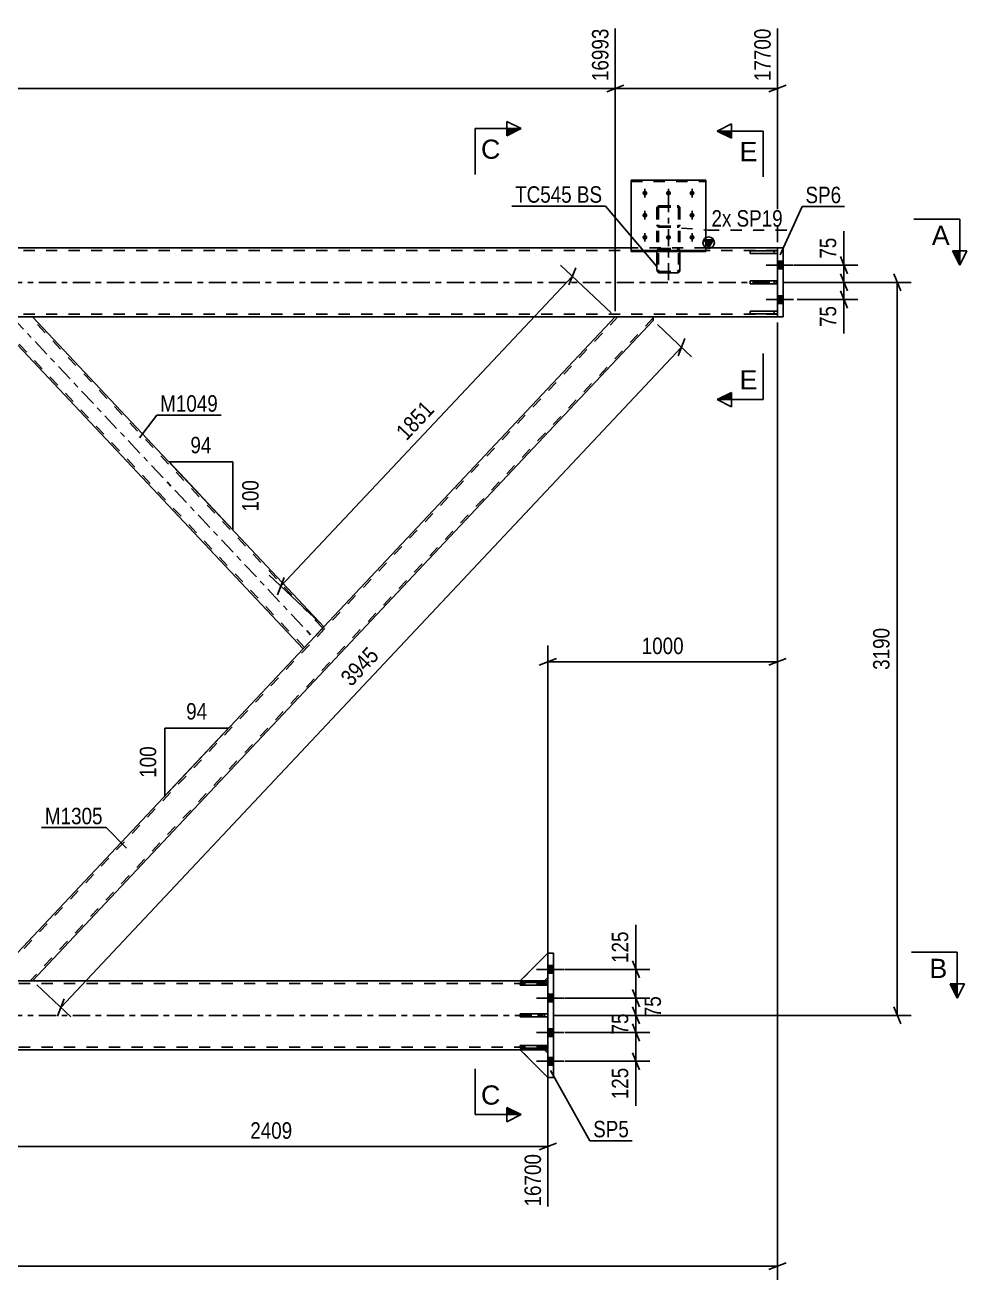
# Model space of a CAD drawing. Header units: millimetres. Extents: x 0 to 1189, y 0 to 841.
# Drawn here: x 591 to 755, y 452.5 to 671 of the extents above; entities that cross this region are included whole.
import ezdxf

# ---------------------------------------------------------------- set-up
doc = ezdxf.new("R2010")
doc.units = ezdxf.units.MM
doc.linetypes.add('DXK_LINE_DOT2', pattern=[3.9198, 1.9599, -1.9599])
doc.linetypes.add('DXK_LINE_DOT3', pattern=[5.9187, 2.979, -0.9799, 0.9799, -0.9799])
doc.styles.add('Arial', font='arial.ttf', dxfattribs={"height": 0.2})
doc.styles.add('Arial Narrow', font='ARIALN.TTF', dxfattribs={"height": 0.2})

# ---------------------------------------------------------------- blocks, each defined once
blk = doc.blocks.new('Part-717048581-4066 - 3908')
at = {"color": 7, "linetype": 'DXK_LINE_DOT2'}
for p, q in [((682.07, 504.1), (84.43, 504.1)), ((681.47, 504.58), (677.27, 504.58)), ((682.07, 492.58), (682.07, 504.58)), ((682.07, 493.06), (84.43, 493.06)), ((681.47, 492.58), (677.27, 492.58))]:
    blk.add_line(p, q, dxfattribs=at)
at = {"color": 2, "linetype": 'Continuous'}
for p, q in [((677.27, 504.58), (469.58, 504.58)), ((682.07, 504.58), (681.47, 504.58)), ((677.27, 492.58), (84.43, 492.58)), ((682.07, 492.58), (681.47, 492.58))]:
    blk.add_line(p, q, dxfattribs=at)
at = {"color": 7, "linetype": 'DXK_LINE_DOT3'}
blk.add_line((84.43, 498.58), (682.07, 498.58), dxfattribs=at)
blk = doc.blocks.new('Bolt-717048581-3938 - 3908')
at = {"linetype": 'Continuous'}
for points in [[(698.97, 641.3), (698.88, 641.31), (698.79, 641.33), (698.71, 641.38), (698.64, 641.43), (698.59, 641.5), (698.55, 641.58), (698.53, 641.67), (698.53, 641.75), (698.55, 641.84), (698.59, 641.92), (698.64, 641.99), (698.71, 642.04), (698.79, 642.09), (698.88, 642.11), (698.97, 642.12), (699.06, 642.11), (699.15, 642.09), (699.23, 642.04), (699.3, 641.99), (699.35, 641.92), (699.39, 641.84), (699.41, 641.75), (699.41, 641.67), (699.39, 641.58), (699.35, 641.5), (699.3, 641.43), (699.23, 641.38), (699.15, 641.33), (699.06, 641.31)], [(703.07, 641.3), (702.98, 641.31), (702.89, 641.33), (702.81, 641.38), (702.74, 641.43), (702.69, 641.5), (702.65, 641.58), (702.63, 641.67), (702.63, 641.75), (702.65, 641.84), (702.69, 641.92), (702.74, 641.99), (702.81, 642.04), (702.89, 642.09), (702.98, 642.11), (703.07, 642.12), (703.16, 642.11), (703.25, 642.09), (703.33, 642.04), (703.4, 641.99), (703.45, 641.92), (703.49, 641.84), (703.51, 641.75), (703.51, 641.67), (703.49, 641.58), (703.45, 641.5), (703.4, 641.43), (703.33, 641.38), (703.25, 641.33), (703.16, 641.31)], [(707.17, 641.3), (707.08, 641.31), (706.99, 641.33), (706.91, 641.38), (706.84, 641.43), (706.79, 641.5), (706.75, 641.58), (706.73, 641.67), (706.73, 641.75), (706.75, 641.84), (706.79, 641.92), (706.84, 641.99), (706.91, 642.04), (706.99, 642.09), (707.08, 642.11), (707.17, 642.12), (707.26, 642.11), (707.35, 642.09), (707.43, 642.04), (707.5, 641.99), (707.55, 641.92), (707.59, 641.84), (707.61, 641.75), (707.61, 641.67), (707.59, 641.58), (707.55, 641.5), (707.5, 641.43), (707.43, 641.38), (707.35, 641.33), (707.26, 641.31)], [(698.97, 637.44), (698.88, 637.45), (698.79, 637.48), (698.71, 637.52), (698.64, 637.58), (698.59, 637.65), (698.55, 637.73), (698.53, 637.81), (698.53, 637.9), (698.55, 637.99), (698.59, 638.06), (698.64, 638.13), (698.71, 638.19), (698.79, 638.24), (698.88, 638.26), (698.97, 638.27), (699.06, 638.26), (699.15, 638.24), (699.23, 638.19), (699.3, 638.13), (699.35, 638.06), (699.39, 637.99), (699.41, 637.9), (699.41, 637.81), (699.39, 637.73), (699.35, 637.65), (699.3, 637.58), (699.23, 637.52), (699.15, 637.48), (699.06, 637.45)], [(707.17, 637.44), (707.08, 637.45), (706.99, 637.48), (706.91, 637.52), (706.84, 637.58), (706.79, 637.65), (706.75, 637.73), (706.73, 637.81), (706.73, 637.9), (706.75, 637.99), (706.79, 638.06), (706.84, 638.13), (706.91, 638.19), (706.99, 638.24), (707.08, 638.26), (707.17, 638.27), (707.26, 638.26), (707.35, 638.24), (707.43, 638.19), (707.5, 638.13), (707.55, 638.06), (707.59, 637.99), (707.61, 637.9), (707.61, 637.81), (707.59, 637.73), (707.55, 637.65), (707.5, 637.58), (707.43, 637.52), (707.35, 637.48), (707.26, 637.45)], [(698.97, 633.59), (698.88, 633.6), (698.79, 633.63), (698.71, 633.67), (698.64, 633.73), (698.59, 633.8), (698.55, 633.88), (698.53, 633.96), (698.53, 634.05), (698.55, 634.13), (698.59, 634.21), (698.64, 634.28), (698.71, 634.34), (698.79, 634.38), (698.88, 634.41), (698.97, 634.42), (699.06, 634.41), (699.15, 634.38), (699.23, 634.34), (699.3, 634.28), (699.35, 634.21), (699.39, 634.13), (699.41, 634.05), (699.41, 633.96), (699.39, 633.88), (699.35, 633.8), (699.3, 633.73), (699.23, 633.67), (699.15, 633.63), (699.06, 633.6)], [(703.07, 633.59), (702.98, 633.6), (702.89, 633.63), (702.81, 633.67), (702.74, 633.73), (702.69, 633.8), (702.65, 633.88), (702.63, 633.96), (702.63, 634.05), (702.65, 634.13), (702.69, 634.21), (702.74, 634.28), (702.81, 634.34), (702.89, 634.38), (702.98, 634.41), (703.07, 634.42), (703.16, 634.41), (703.25, 634.38), (703.33, 634.34), (703.4, 634.28), (703.45, 634.21), (703.49, 634.13), (703.51, 634.05), (703.51, 633.96), (703.49, 633.88), (703.45, 633.8), (703.4, 633.73), (703.33, 633.67), (703.25, 633.63), (703.16, 633.6)], [(707.17, 633.59), (707.08, 633.6), (706.99, 633.63), (706.91, 633.67), (706.84, 633.73), (706.79, 633.8), (706.75, 633.88), (706.73, 633.96), (706.73, 634.05), (706.75, 634.13), (706.79, 634.21), (706.84, 634.28), (706.91, 634.34), (706.99, 634.38), (707.08, 634.41), (707.17, 634.42), (707.26, 634.41), (707.35, 634.38), (707.43, 634.34), (707.5, 634.28), (707.55, 634.21), (707.59, 634.13), (707.61, 634.05), (707.61, 633.96), (707.59, 633.88), (707.55, 633.8), (707.5, 633.73), (707.43, 633.67), (707.35, 633.63), (707.26, 633.6)]]:
    blk.add_hatch(color=1, dxfattribs=at).paths.add_polyline_path(points)
at = {"color": 1, "linetype": 'Continuous'}
for p, q in [((698.97, 641.31), (698.97, 642.45)), ((703.07, 641.31), (703.07, 642.45)), ((707.17, 641.31), (707.17, 642.45)), ((698.97, 637.46), (698.97, 638.6)), ((707.17, 637.46), (707.17, 638.6)), ((698.97, 633.61), (698.97, 634.74)), ((703.07, 633.61), (703.07, 634.74)), ((707.17, 633.61), (707.17, 634.74))]:
    blk.add_line(p, q, dxfattribs=at)
blk = doc.blocks.new('Part-717048581-4125 - 3908')
at = {"color": 7, "linetype": 'DXK_LINE_DOT2'}
for p, q in [((701.07, 639.07), (701.11, 639.24)), ((701.07, 639.07), (701.07, 628.34)), ((701.11, 639.24), (701.21, 639.39)), ((701.21, 639.39), (701.37, 639.48)), ((701.33, 639.15), (701.31, 639.07)), ((701.31, 639.07), (701.31, 628.34)), ((701.38, 639.23), (701.33, 639.15)), ((701.37, 639.48), (701.55, 639.52)), ((701.46, 639.28), (701.38, 639.23)), ((701.55, 639.29), (701.46, 639.28)), ((701.55, 639.52), (704.59, 639.52)), ((701.55, 639.29), (704.59, 639.29)), ((704.59, 639.52), (704.77, 639.48)), ((704.68, 639.28), (704.59, 639.29)), ((704.76, 639.23), (704.68, 639.28)), ((704.81, 639.15), (704.76, 639.23)), ((704.77, 639.48), (704.93, 639.39)), ((704.83, 639.07), (704.81, 639.15)), ((704.83, 639.07), (704.83, 628.34)), ((704.93, 639.39), (705.03, 639.24)), ((705.03, 639.24), (705.07, 639.07)), ((705.07, 639.07), (705.07, 628.34)), ((701.11, 636.04), (701.07, 636.21)), ((701.21, 635.89), (701.11, 636.04)), ((701.37, 635.79), (701.21, 635.89)), ((701.31, 636.21), (701.33, 636.12)), ((701.33, 636.12), (701.38, 636.05)), ((701.55, 635.76), (701.37, 635.79)), ((701.38, 636.05), (701.46, 636)), ((701.46, 636), (701.55, 635.98)), ((701.55, 635.98), (704.59, 635.98)), ((701.55, 635.76), (704.59, 635.76)), ((704.59, 635.98), (704.68, 636)), ((704.77, 635.79), (704.59, 635.76)), ((704.68, 636), (704.76, 636.05)), ((704.76, 636.05), (704.81, 636.12)), ((704.93, 635.89), (704.77, 635.79)), ((704.81, 636.12), (704.83, 636.21)), ((705.03, 636.04), (704.93, 635.89)), ((705.07, 636.21), (705.03, 636.04)), ((701.09, 631.7), (701.07, 631.57)), ((701.11, 631.77), (701.09, 631.7)), ((701.31, 631.57), (701.33, 631.67)), ((701.33, 631.67), (701.38, 631.75)), ((701.55, 632.08), (701.37, 632.04)), ((701.38, 631.75), (701.46, 631.81)), ((701.46, 631.81), (701.55, 631.83)), ((701.55, 632.08), (704.59, 632.08)), ((701.55, 631.83), (704.59, 631.83)), ((704.77, 632.04), (704.59, 632.08)), ((704.59, 631.83), (704.68, 631.81)), ((704.68, 631.81), (704.76, 631.75)), ((704.76, 631.75), (704.81, 631.67)), ((704.81, 631.67), (704.83, 631.57)), ((705.05, 631.7), (705.03, 631.77)), ((705.07, 631.57), (705.05, 631.7)), ((701.07, 628.34), (701.11, 628.14)), ((701.33, 628.24), (701.31, 628.34)), ((701.38, 628.15), (701.33, 628.24)), ((701.37, 627.86), (701.55, 627.82)), ((701.46, 628.1), (701.38, 628.15)), ((701.55, 628.08), (701.46, 628.1)), ((701.55, 628.08), (704.59, 628.08)), ((701.55, 627.82), (704.59, 627.82)), ((704.68, 628.1), (704.59, 628.08)), ((704.59, 627.82), (704.77, 627.86)), ((704.76, 628.15), (704.68, 628.1)), ((704.81, 628.24), (704.76, 628.15)), ((704.83, 628.34), (704.81, 628.24)), ((705.03, 628.14), (705.07, 628.34))]:
    blk.add_line(p, q, dxfattribs=at)
for centre, start, end in [((701.57, 631.59), 114.32, 159.2417), ((704.57, 631.59), 20.7583, 65.68), ((701.57, 628.32), 200.7583, 245.68), ((704.57, 628.32), 294.32, 339.2417)]:
    blk.add_arc(centre, 0.496, start, end, dxfattribs=at)
blk = doc.blocks.new('Bolt-717048581-3939 - 3908')
at = {"color": 1, "linetype": 'DXK_LINE_DOT2'}
for p, q in [((698.97, 642.11), (698.97, 640.97)), ((703.07, 642.11), (703.07, 640.97)), ((707.17, 642.11), (707.17, 640.97)), ((698.97, 638.25), (698.97, 637.12)), ((707.17, 638.25), (707.17, 637.12)), ((698.97, 634.4), (698.97, 633.27)), ((703.07, 634.4), (703.07, 633.27)), ((707.17, 634.4), (707.17, 633.27))]:
    blk.add_line(p, q, dxfattribs=at)
blk = doc.blocks.new('Part-717048581-4005 - 3908')
at = {"color": 7, "linetype": 'DXK_LINE_DOT2'}
for p, q in [((722.07, 626.42), (717.27, 626.42)), ((717.27, 626.42), (717.27, 625.94)), ((717.27, 625.94), (722.07, 625.94)), ((721.47, 625.94), (721.47, 626.42)), ((722.07, 625.94), (722.07, 626.42))]:
    blk.add_line(p, q, dxfattribs=at)
blk = doc.blocks.new('Part-717048581-4006 - 3908')
at = {"color": 7, "linetype": 'DXK_LINE_DOT2'}
for p, q in [((722.07, 631.68), (717.27, 631.68)), ((717.27, 631.68), (717.27, 631.2)), ((721.47, 631.68), (721.47, 631.2)), ((722.07, 631.2), (722.07, 631.68)), ((717.27, 631.2), (722.07, 631.2))]:
    blk.add_line(p, q, dxfattribs=at)
blk = doc.blocks.new('Part-717048581-3942 - 3908')
at = {"color": 2, "linetype": 'Continuous'}
for p, q in [((677.27, 504.32), (682.07, 504.32)), ((677.27, 503.84), (677.27, 504.32)), ((682.07, 503.84), (677.27, 503.84)), ((682.07, 504.32), (682.07, 503.84))]:
    blk.add_line(p, q, dxfattribs=at)
at = {"color": 7, "linetype": 'DXK_LINE_DOT2'}
blk.add_line((681.47, 503.84), (681.47, 504.32), dxfattribs=at)
blk = doc.blocks.new('Part-717048581-4071 - 3908')
at = {"linetype": 'Continuous'}
blk.add_hatch(color=2, dxfattribs=at).paths.add_polyline_path([(710.07, 632.18), (709.27, 633.58), (710.87, 633.58)])
at = {"color": 2, "linetype": 'Continuous'}
for p, q in [((710.07, 632.18), (709.27, 633.58)), ((709.27, 633.58), (710.87, 633.58)), ((710.87, 633.58), (710.07, 632.18)), ((696.57, 632.18), (469.58, 632.18)), ((722.07, 632.18), (709.57, 632.18)), ((220.67, 620.18), (722.07, 620.18))]:
    blk.add_line(p, q, dxfattribs=at)
at = {"color": 7, "linetype": 'DXK_LINE_DOT2'}
for p, q in [((722.07, 631.7), (84.43, 631.7)), ((709.57, 632.18), (696.57, 632.18)), ((722.07, 620.18), (722.07, 632.18)), ((722.07, 620.66), (84.43, 620.66))]:
    blk.add_line(p, q, dxfattribs=at)
at = {"color": 7, "linetype": 'DXK_LINE_DOT3'}
blk.add_line((84.43, 626.18), (722.07, 626.18), dxfattribs=at)
at = {"color": 2, "linetype": 'Continuous'}
blk.add_circle((710.07, 633.08), 1, dxfattribs=at)
blk = doc.blocks.new('Part-717048581-4007 - 3908')
at = {"color": 7, "linetype": 'DXK_LINE_DOT2'}
for p, q in [((722.07, 621.16), (717.27, 621.16)), ((717.27, 621.16), (717.27, 620.68)), ((717.27, 620.68), (722.07, 620.68)), ((721.47, 620.68), (721.47, 621.16)), ((722.07, 620.68), (722.07, 621.16))]:
    blk.add_line(p, q, dxfattribs=at)
blk = doc.blocks.new('Part-717048581-3943 - 3908')
at = {"color": 2, "linetype": 'Continuous'}
for p, q in [((677.27, 493.32), (682.07, 493.32)), ((677.27, 492.84), (677.27, 493.32)), ((682.07, 492.84), (677.27, 492.84)), ((682.07, 493.32), (682.07, 492.84))]:
    blk.add_line(p, q, dxfattribs=at)
at = {"color": 7, "linetype": 'DXK_LINE_DOT2'}
blk.add_line((681.47, 492.84), (681.47, 493.32), dxfattribs=at)
blk = doc.blocks.new('Part-717048581-4072 - 3908')
at = {"color": 2, "linetype": 'Continuous'}
for p, q in [((677.27, 498.82), (682.07, 498.82)), ((677.27, 498.34), (677.27, 498.82)), ((682.07, 498.34), (677.27, 498.34)), ((682.07, 498.82), (682.07, 498.34))]:
    blk.add_line(p, q, dxfattribs=at)
at = {"color": 7, "linetype": 'DXK_LINE_DOT2'}
blk.add_line((681.47, 498.34), (681.47, 498.82), dxfattribs=at)
blk = doc.blocks.new('Part-717048581-3944 - 3908')
at = {"color": 7, "linetype": 'DXK_LINE_DOT2'}
for p, q in [((682.07, 498.82), (677.27, 498.82)), ((677.27, 498.82), (677.27, 498.34)), ((677.27, 498.34), (682.07, 498.34)), ((681.47, 498.34), (681.47, 498.82)), ((682.07, 498.34), (682.07, 498.82))]:
    blk.add_line(p, q, dxfattribs=at)
blk = doc.blocks.new('Part-717048581-3945 - 3908')
at = {"color": 7, "linetype": 'DXK_LINE_DOT2'}
for p, q in [((682.07, 504.32), (677.27, 504.32)), ((677.27, 504.32), (677.27, 503.84)), ((677.27, 503.84), (682.07, 503.84)), ((681.47, 503.84), (681.47, 504.32)), ((682.07, 503.84), (682.07, 504.32))]:
    blk.add_line(p, q, dxfattribs=at)
blk = doc.blocks.new('Part-717048581-3946 - 3908')
at = {"color": 7, "linetype": 'DXK_LINE_DOT2'}
for p, q in [((682.07, 493.32), (677.27, 493.32)), ((677.27, 493.32), (677.27, 492.84)), ((677.27, 492.84), (682.07, 492.84)), ((681.47, 492.84), (681.47, 493.32)), ((682.07, 492.84), (682.07, 493.32))]:
    blk.add_line(p, q, dxfattribs=at)
blk = doc.blocks.new('Part-717048581-3949 - 3908')
at = {"color": 7, "linetype": 'DXK_LINE_DOT2'}
for p, q in [((677.27, 492.58), (681.47, 492.58)), ((682.07, 487.78), (677.27, 492.58)), ((681.47, 492.58), (682.07, 491.98)), ((682.07, 491.98), (682.07, 487.78))]:
    blk.add_line(p, q, dxfattribs=at)
blk = doc.blocks.new('Part-717048581-3952 - 3908')
at = {"color": 2, "linetype": 'Continuous'}
for p, q in [((682.07, 487.78), (677.27, 492.58)), ((677.27, 492.58), (681.47, 492.58)), ((681.47, 492.58), (682.07, 491.98))]:
    blk.add_line(p, q, dxfattribs=at)
at = {"color": 7, "linetype": 'DXK_LINE_DOT2'}
blk.add_line((682.07, 491.98), (682.07, 487.78), dxfattribs=at)
blk = doc.blocks.new('Part-717048581-3955 - 3908')
at = {"color": 7, "linetype": 'DXK_LINE_DOT2'}
for p, q in [((682.07, 509.38), (677.27, 504.58)), ((682.07, 505.18), (682.07, 509.38)), ((681.47, 504.58), (682.07, 505.18)), ((677.27, 504.58), (681.47, 504.58))]:
    blk.add_line(p, q, dxfattribs=at)
blk = doc.blocks.new('Part-717048581-3958 - 3908')
at = {"color": 2, "linetype": 'Continuous'}
for p, q in [((682.07, 509.38), (677.27, 504.58)), ((681.47, 504.58), (682.07, 505.18)), ((677.27, 504.58), (681.47, 504.58))]:
    blk.add_line(p, q, dxfattribs=at)
at = {"color": 7, "linetype": 'DXK_LINE_DOT2'}
blk.add_line((682.07, 505.18), (682.07, 509.38), dxfattribs=at)
blk = doc.blocks.new('Part-717048581-4034 - 3908')
at = {"color": 2, "linetype": 'Continuous'}
for p, q in [((717.27, 626.42), (722.07, 626.42)), ((717.27, 625.94), (717.27, 626.42)), ((722.07, 625.94), (717.27, 625.94)), ((722.07, 626.42), (722.07, 625.94))]:
    blk.add_line(p, q, dxfattribs=at)
at = {"color": 7, "linetype": 'DXK_LINE_DOT2'}
blk.add_line((721.47, 625.94), (721.47, 626.42), dxfattribs=at)
blk = doc.blocks.new('Part-717048581-4035 - 3908')
at = {"color": 2, "linetype": 'Continuous'}
for p, q in [((722.07, 631.68), (717.27, 631.68)), ((717.27, 631.2), (717.27, 631.68)), ((722.07, 631.68), (722.07, 631.2)), ((722.07, 631.2), (717.27, 631.2))]:
    blk.add_line(p, q, dxfattribs=at)
at = {"color": 7, "linetype": 'DXK_LINE_DOT2'}
blk.add_line((721.47, 631.2), (721.47, 631.68), dxfattribs=at)
blk = doc.blocks.new('Part-717048581-4036 - 3908')
at = {"color": 2, "linetype": 'Continuous'}
for p, q in [((717.27, 621.16), (722.07, 621.16)), ((717.27, 620.68), (717.27, 621.16)), ((722.07, 620.68), (717.27, 620.68)), ((722.07, 621.16), (722.07, 620.68))]:
    blk.add_line(p, q, dxfattribs=at)
at = {"color": 7, "linetype": 'DXK_LINE_DOT2'}
blk.add_line((721.47, 620.68), (721.47, 621.16), dxfattribs=at)
blk = doc.blocks.new('Part-717048581-4124 - 3908')
at = {"color": 7, "linetype": 'DXK_LINE_DOT3'}
blk.add_line((703.07, 626.53), (703.07, 641.06), dxfattribs=at)
at = {"color": 7, "linetype": 'DXK_LINE_DOT2'}
for p, q in [((701.11, 639.24), (701.07, 639.07)), ((701.07, 639.07), (701.07, 631.53)), ((701.21, 639.39), (701.11, 639.24)), ((701.37, 639.48), (701.21, 639.39)), ((701.31, 639.07), (701.33, 639.15)), ((701.31, 639.07), (701.31, 628.34)), ((701.33, 639.15), (701.38, 639.23)), ((701.55, 639.52), (701.37, 639.48)), ((701.38, 639.23), (701.46, 639.28)), ((701.46, 639.28), (701.55, 639.29)), ((701.55, 639.52), (704.59, 639.52)), ((701.55, 639.29), (704.59, 639.29)), ((704.77, 639.48), (704.59, 639.52)), ((704.59, 639.29), (704.68, 639.28)), ((704.68, 639.28), (704.76, 639.23)), ((704.76, 639.23), (704.81, 639.15)), ((704.93, 639.39), (704.77, 639.48)), ((704.81, 639.15), (704.83, 639.07)), ((704.83, 639.07), (704.83, 628.34)), ((705.03, 639.24), (704.93, 639.39)), ((705.07, 639.07), (705.03, 639.24)), ((705.07, 639.07), (705.07, 631.53)), ((701.07, 636.21), (701.11, 636.04)), ((701.11, 636.04), (701.21, 635.89)), ((701.21, 635.89), (701.37, 635.79)), ((701.33, 636.12), (701.31, 636.21)), ((701.38, 636.05), (701.33, 636.12)), ((701.37, 635.79), (701.55, 635.76)), ((701.46, 636), (701.38, 636.05)), ((701.55, 635.98), (701.46, 636)), ((701.55, 635.98), (704.59, 635.98)), ((701.55, 635.76), (704.59, 635.76)), ((704.68, 636), (704.59, 635.98)), ((704.59, 635.76), (704.77, 635.79)), ((704.76, 636.05), (704.68, 636)), ((704.81, 636.12), (704.76, 636.05)), ((704.77, 635.79), (704.93, 635.89)), ((704.83, 636.21), (704.81, 636.12)), ((704.93, 635.89), (705.03, 636.04)), ((705.03, 636.04), (705.07, 636.21)), ((701.07, 631.57), (701.11, 631.77)), ((701.33, 631.67), (701.31, 631.57)), ((701.38, 631.75), (701.33, 631.67)), ((701.37, 632.04), (701.55, 632.08)), ((701.46, 631.81), (701.38, 631.75)), ((701.55, 631.83), (701.46, 631.81)), ((701.55, 632.08), (704.59, 632.08)), ((701.55, 631.83), (704.59, 631.83)), ((704.59, 632.08), (704.77, 632.04)), ((704.68, 631.81), (704.59, 631.83)), ((704.76, 631.75), (704.68, 631.81)), ((704.81, 631.67), (704.76, 631.75)), ((704.83, 631.57), (704.81, 631.67)), ((705.03, 631.77), (705.07, 631.57)), ((701.31, 628.34), (701.33, 628.24)), ((701.33, 628.24), (701.38, 628.15)), ((701.38, 628.15), (701.46, 628.1)), ((701.46, 628.1), (701.55, 628.08)), ((701.55, 628.08), (704.59, 628.08)), ((704.59, 628.08), (704.68, 628.1)), ((704.68, 628.1), (704.76, 628.15)), ((704.76, 628.15), (704.81, 628.24)), ((704.81, 628.24), (704.83, 628.34))]:
    blk.add_line(p, q, dxfattribs=at)
at = {"color": 2, "linetype": 'Continuous'}
for p, q in [((701.07, 631.53), (701.07, 628.34)), ((705.07, 631.53), (705.07, 628.34)), ((701.11, 628.14), (701.07, 628.34)), ((701.55, 627.82), (701.37, 627.86)), ((701.55, 627.82), (704.59, 627.82)), ((704.77, 627.86), (704.59, 627.82)), ((705.07, 628.34), (705.03, 628.14))]:
    blk.add_line(p, q, dxfattribs=at)
at = {"color": 7, "linetype": 'DXK_LINE_DOT2'}
for centre, start, end in [((701.57, 631.59), 114.32, 159.2417), ((704.57, 631.59), 20.7583, 65.68)]:
    blk.add_arc(centre, 0.496, start, end, dxfattribs=at)
at = {"color": 2, "linetype": 'Continuous'}
for centre, start, end in [((701.57, 628.32), 200.7583, 245.68), ((704.57, 628.32), 294.32, 339.2417)]:
    blk.add_arc(centre, 0.496, start, end, dxfattribs=at)
blk = doc.blocks.new('Part-717048581-4130 - 3908')
at = {"color": 2, "linetype": 'Continuous'}
for p, q in [((696.57, 643.97), (709.57, 643.97)), ((696.57, 643.97), (696.57, 631.53)), ((709.57, 643.97), (709.57, 631.53)), ((696.57, 631.75), (709.57, 631.75)), ((696.57, 631.53), (709.57, 631.53))]:
    blk.add_line(p, q, dxfattribs=at)
at = {"color": 7, "linetype": 'DXK_LINE_DOT2'}
blk.add_line((696.57, 643.75), (709.57, 643.75), dxfattribs=at)
blk = doc.blocks.new('Part-717048581-4135 - 3908')
at = {"color": 7, "linetype": 'DXK_LINE_DOT2'}
for p, q in [((709.57, 643.97), (696.57, 643.97)), ((696.57, 643.97), (696.57, 631.53)), ((696.57, 643.75), (709.57, 643.75)), ((709.57, 631.53), (709.57, 643.97)), ((709.57, 631.75), (696.57, 631.75)), ((696.57, 631.53), (709.57, 631.53))]:
    blk.add_line(p, q, dxfattribs=at)
blk = doc.blocks.new('Part-717048581-4291 - 3908')
at = {"color": 7, "linetype": 'DXK_LINE_DOT2'}
for p, q in [((694.24, 620.18), (585.71, 504.77)), ((700.43, 619.98), (591.9, 504.58)), ((700.43, 620.18), (693.81, 620.18)), ((643.07, 566.23), (639.45, 562.38)), ((592.34, 504.58), (585.71, 504.58))]:
    blk.add_line(p, q, dxfattribs=at)
at = {"color": 2, "linetype": 'Continuous'}
for p, q in [((700.43, 619.52), (592.34, 504.58)), ((693.81, 620.18), (643.07, 566.23)), ((700.43, 619.52), (700.43, 620.18)), ((585.71, 505.24), (639.45, 562.38)), ((585.71, 504.58), (585.71, 505.24))]:
    blk.add_line(p, q, dxfattribs=at)
blk = doc.blocks.new('Part-717048581-4296 - 3908')
at = {"color": 2, "linetype": 'Continuous'}
for p, q in [((585.71, 619.52), (585.71, 620.18)), ((639.45, 562.38), (585.71, 619.52)), ((643.07, 566.23), (592.34, 620.18)), ((642.63, 565.76), (639.45, 562.38)), ((643.07, 566.23), (642.63, 565.76))]:
    blk.add_line(p, q, dxfattribs=at)
at = {"color": 7, "linetype": 'DXK_LINE_DOT2'}
for p, q in [((592.34, 620.18), (585.71, 620.18)), ((639.67, 562.61), (585.71, 619.98)), ((642.85, 566), (591.9, 620.18)), ((643.04, 566.2), (642.63, 565.76)), ((639.67, 562.61), (639.68, 562.63))]:
    blk.add_line(p, q, dxfattribs=at)
at = {"color": 7, "linetype": 'DXK_LINE_DOT3'}
blk.add_line((588.71, 620.18), (641.26, 564.3), dxfattribs=at)
blk = doc.blocks.new('Part-717048581-4368 - 3908')
at = {"color": 2, "linetype": 'Continuous'}
for p, q in [((723.07, 632.18), (722.07, 632.18)), ((722.07, 632.18), (722.07, 620.18)), ((723.07, 632.18), (723.07, 620.18)), ((723.07, 620.18), (722.07, 620.18))]:
    blk.add_line(p, q, dxfattribs=at)
blk = doc.blocks.new('Part-717048581-4373 - 3908')
at = {"color": 2, "linetype": 'Continuous'}
for p, q in [((683.07, 509.38), (682.07, 509.38)), ((682.07, 509.38), (682.07, 487.78)), ((683.07, 509.38), (683.07, 487.78)), ((683.07, 487.78), (682.07, 487.78))]:
    blk.add_line(p, q, dxfattribs=at)
blk = doc.blocks.new('Bolt-717048581-4374 - 3908')
at = {"linetype": 'Continuous'}
for points in [[(722.07, 629.84), (722.07, 628.52), (723.07, 628.52), (723.07, 629.84)], [(722.07, 629.84), (722.07, 628.52), (723.07, 628.52), (723.07, 629.84)], [(722.07, 623.84), (722.07, 622.52), (723.07, 622.52), (723.07, 623.84)], [(722.07, 623.84), (722.07, 622.52), (723.07, 622.52), (723.07, 623.84)]]:
    blk.add_hatch(color=1, dxfattribs=at).paths.add_polyline_path(points)
at = {"color": 1, "linetype": 'Continuous'}
for p, q in [((724.83, 629.18), (720.07, 629.18)), ((724.83, 629.18), (720.07, 629.18)), ((723.07, 629.84), (722.07, 629.84)), ((723.07, 629.84), (722.07, 629.84)), ((723.07, 628.52), (722.07, 628.52)), ((723.07, 628.52), (722.07, 628.52)), ((724.83, 623.18), (720.07, 623.18)), ((724.83, 623.18), (720.07, 623.18)), ((723.07, 623.84), (722.07, 623.84)), ((723.07, 623.84), (722.07, 623.84)), ((723.07, 622.52), (722.07, 622.52)), ((723.07, 622.52), (722.07, 622.52))]:
    blk.add_line(p, q, dxfattribs=at)
blk = doc.blocks.new('Bolt-717048581-4375 - 3908')
at = {"linetype": 'Continuous'}
for points in [[(682.07, 507.24), (682.07, 505.92), (683.07, 505.92), (683.07, 507.24)], [(682.07, 507.24), (682.07, 505.92), (683.07, 505.92), (683.07, 507.24)], [(682.07, 507.24), (682.07, 505.92), (683.07, 505.92), (683.07, 507.24)], [(682.07, 502.24), (682.07, 500.92), (683.07, 500.92), (683.07, 502.24)], [(682.07, 502.24), (682.07, 500.92), (683.07, 500.92), (683.07, 502.24)], [(682.07, 496.24), (682.07, 494.92), (683.07, 494.92), (683.07, 496.24)], [(682.07, 496.24), (682.07, 494.92), (683.07, 494.92), (683.07, 496.24)], [(682.07, 491.24), (682.07, 489.92), (683.07, 489.92), (683.07, 491.24)], [(682.07, 491.24), (682.07, 489.92), (683.07, 489.92), (683.07, 491.24)], [(682.07, 491.24), (682.07, 489.92), (683.07, 489.92), (683.07, 491.24)]]:
    blk.add_hatch(color=1, dxfattribs=at).paths.add_polyline_path(points)
at = {"color": 1, "linetype": 'Continuous'}
for p, q in [((683.07, 507.24), (682.07, 507.24)), ((683.07, 507.24), (682.07, 507.24)), ((683.07, 507.24), (682.07, 507.24)), ((684.83, 506.58), (680.07, 506.58)), ((684.83, 506.58), (680.07, 506.58)), ((684.83, 506.58), (680.07, 506.58)), ((683.07, 505.92), (682.07, 505.92)), ((683.07, 505.92), (682.07, 505.92)), ((683.07, 505.92), (682.07, 505.92)), ((684.83, 501.58), (680.07, 501.58)), ((684.83, 501.58), (680.07, 501.58)), ((683.07, 502.24), (682.07, 502.24)), ((683.07, 502.24), (682.07, 502.24)), ((683.07, 500.92), (682.07, 500.92)), ((683.07, 500.92), (682.07, 500.92)), ((683.07, 496.24), (682.07, 496.24)), ((683.07, 496.24), (682.07, 496.24)), ((684.83, 495.58), (680.07, 495.58)), ((684.83, 495.58), (680.07, 495.58)), ((683.07, 494.92), (682.07, 494.92)), ((683.07, 494.92), (682.07, 494.92)), ((684.83, 490.58), (680.07, 490.58)), ((684.83, 490.58), (680.07, 490.58)), ((684.83, 490.58), (680.07, 490.58)), ((683.07, 491.24), (682.07, 491.24)), ((683.07, 491.24), (682.07, 491.24)), ((683.07, 491.24), (682.07, 491.24)), ((683.07, 489.92), (682.07, 489.92)), ((683.07, 489.92), (682.07, 489.92)), ((683.07, 489.92), (682.07, 489.92))]:
    blk.add_line(p, q, dxfattribs=at)
blk = doc.blocks.new('AngleDimension-717048581-10331 - 3908')
at = {"color": 7, "linetype": 'Continuous'}
for p, q in [((615.36, 548.57), (626.46, 548.57)), ((615.36, 536.77), (626.46, 548.57)), ((615.36, 536.77), (615.36, 548.57)), ((618.12, 539.7), (626.46, 548.57))]:
    blk.add_line(p, q, dxfattribs=at)
at = {"color": 0}
for points in [[(623.34, 549.47), (623.34, 553.67), (618.48, 553.67), (618.48, 549.47)], [(614.46, 546.01), (610.26, 546.01), (610.26, 539.33), (614.46, 539.33)]]:
    blk.add_wipeout(points, dxfattribs=at)
at = {"color": 3, "style": 'Arial Narrow'}
blk.add_text('94', height=2.863, dxfattribs=at).set_placement((619.08, 550.07))
blk.add_text('100', height=2.863, rotation=90.0002, dxfattribs=at).set_placement((613.86, 539.93))
blk = doc.blocks.new('StraightDimension-717048581-7099 - 3908')
at = {"color": 7, "linetype": 'Continuous'}
for p, q in [((585.71, 503.58), (585.71, 460.81)), ((682.07, 491.58), (682.07, 465.31)), ((587.21, 476.35), (584.21, 475.15)), ((680.57, 475.15), (683.57, 476.35)), ((585.71, 475.75), (682.07, 475.75))]:
    blk.add_line(p, q, dxfattribs=at)
at = {"color": 0}
blk.add_wipeout([(638.15, 476.5), (638.15, 480.7), (629.64, 480.7), (629.64, 476.5)], dxfattribs=at)
at = {"color": 0, "linetype": 'Continuous'}
blk.add_wipeout([(681.47, 475.05), (677.27, 475.05), (677.27, 464.71), (681.47, 464.71)], dxfattribs=at)
at = {"color": 3, "style": 'Arial Narrow'}
blk.add_text('2409', height=2.863, dxfattribs=at).set_placement((630.24, 477.1))
at = {"color": 3, "linetype": 'Continuous', "style": 'Arial Narrow'}
blk.add_text('16700', height=2.863, rotation=90.0002, dxfattribs=at).set_placement((680.87, 465.31))
blk = doc.blocks.new('StraightDimension-717048581-9766 - 3908')
at = {"color": 7, "linetype": 'Continuous'}
for p, q in [((696.81, 503.08), (698.01, 500.08)), ((684.94, 501.58), (700.26, 501.58)), ((697.41, 498.58), (697.41, 501.58)), ((683.07, 498.58), (700.26, 498.58)), ((698.01, 497.08), (696.81, 500.08))]:
    blk.add_line(p, q, dxfattribs=at)
at = {"color": 0}
blk.add_wipeout([(702.36, 502.51), (698.16, 502.51), (698.16, 497.65), (702.36, 497.65)], dxfattribs=at)
at = {"color": 3, "style": 'Arial Narrow'}
blk.add_text('75', height=2.863, rotation=90.0002, dxfattribs=at).set_placement((701.76, 498.25))
blk = doc.blocks.new('StraightDimension-717048581-9767 - 3908')
at = {"color": 7, "linetype": 'Continuous'}
for p, q in [((683.07, 498.58), (699.81, 498.58)), ((696.81, 500.08), (698.01, 497.08)), ((697.41, 495.58), (697.41, 498.58)), ((698.01, 494.08), (696.81, 497.08)), ((685.03, 495.58), (699.81, 495.58))]:
    blk.add_line(p, q, dxfattribs=at)
at = {"color": 0}
blk.add_wipeout([(696.66, 499.51), (692.46, 499.51), (692.46, 494.65), (696.66, 494.65)], dxfattribs=at)
at = {"color": 3, "style": 'Arial Narrow'}
blk.add_text('75', height=2.863, rotation=90.0002, dxfattribs=at).set_placement((696.06, 495.25))
blk = doc.blocks.new('StraightDimension-717048581-5046 - 3908')
at = {"color": 7, "linetype": 'Continuous'}
for p, q in [((722.07, 619.18), (722.07, 557.72)), ((682.07, 505.58), (682.07, 562.97)), ((683.57, 560.72), (680.57, 559.52)), ((682.07, 560.12), (722.07, 560.12)), ((720.57, 559.52), (723.57, 560.72))]:
    blk.add_line(p, q, dxfattribs=at)
at = {"color": 0}
blk.add_wipeout([(706.33, 560.87), (706.33, 565.07), (697.81, 565.07), (697.81, 560.87)], dxfattribs=at)
at = {"color": 3, "style": 'Arial Narrow'}
blk.add_text('1000', height=2.863, dxfattribs=at).set_placement((698.41, 561.47))
blk = doc.blocks.new('StraightDimension-717048581-5054 - 3908')
at = {"color": 7, "linetype": 'Continuous'}
for p, q in [((743.51, 624.68), (742.31, 627.68)), ((723.07, 626.18), (745.31, 626.18)), ((742.91, 498.58), (742.91, 626.18)), ((683.07, 498.58), (745.31, 498.58)), ((742.31, 500.08), (743.51, 497.08))]:
    blk.add_line(p, q, dxfattribs=at)
at = {"color": 0}
blk.add_wipeout([(742.16, 566.63), (737.96, 566.63), (737.96, 558.12), (742.16, 558.12)], dxfattribs=at)
at = {"color": 3, "style": 'Arial Narrow'}
blk.add_text('3190', height=2.863, rotation=90.0002, dxfattribs=at).set_placement((741.56, 558.72))
blk = doc.blocks.new('StraightDimension-717048581-5154 - 3908')
at = {"color": 7, "linetype": 'Continuous'}
for p, q in [((722.07, 619.18), (722.07, 452.52)), ((62.53, 454.92), (722.07, 454.92)), ((720.57, 454.32), (723.57, 455.52))]:
    blk.add_line(p, q, dxfattribs=at)
blk = doc.blocks.new('StraightDimension-717048581-9934 - 3908')
at = {"color": 7, "linetype": 'Continuous'}
for p, q in [((693.08, 620.86), (684.24, 629.17)), ((635.58, 573.27), (686.32, 627.22)), ((685.73, 625.72), (686.91, 628.72)), ((642.34, 566.92), (633.51, 575.23)), ((636.17, 574.78), (634.99, 571.77))]:
    blk.add_line(p, q, dxfattribs=at)
at = {"color": 0}
blk.add_wipeout([(663.32, 603.86), (660.26, 606.74), (654.43, 600.54), (657.49, 597.66)], dxfattribs=at)
at = {"color": 3, "style": 'Arial Narrow'}
blk.add_text('1851', height=2.863, rotation=46.7591, dxfattribs=at).set_placement((657.46, 598.51))
blk = doc.blocks.new('StraightDimension-717048581-7579 - 3908')
at = {"color": 7, "linetype": 'Continuous'}
for p, q in [((693.81, 621.18), (693.81, 670.36)), ((722.07, 633.18), (722.07, 670.36)), ((695.31, 660.52), (692.31, 659.32)), ((693.81, 659.92), (722.07, 659.92)), ((720.57, 659.32), (723.57, 660.52))]:
    blk.add_line(p, q, dxfattribs=at)
at = {"color": 0, "linetype": 'Continuous'}
blk.add_wipeout([(721.47, 670.96), (717.27, 670.96), (717.27, 660.62), (721.47, 660.62)], dxfattribs=at)
at = {"color": 3, "linetype": 'Continuous', "style": 'Arial Narrow'}
blk.add_text('17700', height=2.863, rotation=90.0002, dxfattribs=at).set_placement((720.87, 661.22))
blk = doc.blocks.new('StraightDimension-717048581-7580 - 3908')
at = {"color": 7, "linetype": 'Continuous'}
for p, q in [((585.71, 620.52), (585.71, 670.36)), ((693.81, 621.18), (693.81, 670.36)), ((587.21, 660.52), (584.21, 659.32)), ((585.71, 659.92), (693.81, 659.92)), ((692.31, 659.32), (695.31, 660.52))]:
    blk.add_line(p, q, dxfattribs=at)
at = {"color": 0, "linetype": 'Continuous'}
blk.add_wipeout([(693.21, 670.96), (689.01, 670.96), (689.01, 660.62), (693.21, 660.62)], dxfattribs=at)
at = {"color": 3, "linetype": 'Continuous', "style": 'Arial Narrow'}
blk.add_text('16993', height=2.863, rotation=90.0002, dxfattribs=at).set_placement((692.61, 661.22))
blk = doc.blocks.new('StraightDimension-717048581-9765 - 3908')
at = {"color": 7, "linetype": 'Continuous'}
for p, q in [((696.81, 508.08), (698.01, 505.08)), ((684.94, 506.58), (699.81, 506.58)), ((697.41, 501.58), (697.41, 506.58)), ((698.01, 500.08), (696.81, 503.08)), ((684.94, 501.58), (699.81, 501.58))]:
    blk.add_line(p, q, dxfattribs=at)
at = {"color": 0}
blk.add_wipeout([(696.66, 513.79), (692.46, 513.79), (692.46, 507.1), (696.66, 507.1)], dxfattribs=at)
at = {"color": 7, "linetype": 'Continuous'}
blk.add_line((697.41, 506.58), (697.41, 514.31), dxfattribs=at)
blk.add_line((697.41, 506.58), (697.41, 514.31), dxfattribs=at)
at = {"color": 3, "style": 'Arial Narrow'}
blk.add_text('125', height=2.863, rotation=90.0002, dxfattribs=at).set_placement((696.06, 507.7))
blk = doc.blocks.new('StraightDimension-717048581-9768 - 3908')
at = {"color": 7, "linetype": 'Continuous'}
for p, q in [((696.81, 497.08), (698.01, 494.08)), ((685.03, 495.58), (699.81, 495.58)), ((697.41, 490.58), (697.41, 495.58)), ((698.01, 489.08), (696.81, 492.08)), ((685.03, 490.58), (699.81, 490.58))]:
    blk.add_line(p, q, dxfattribs=at)
at = {"color": 0}
blk.add_wipeout([(696.66, 490.05), (692.46, 490.05), (692.46, 483.37), (696.66, 483.37)], dxfattribs=at)
at = {"color": 7, "linetype": 'Continuous'}
blk.add_line((697.41, 490.58), (697.41, 482.84), dxfattribs=at)
blk.add_line((697.41, 490.58), (697.41, 482.84), dxfattribs=at)
at = {"color": 3, "style": 'Arial Narrow'}
blk.add_text('125', height=2.863, rotation=90.0002, dxfattribs=at).set_placement((696.06, 483.97))
blk = doc.blocks.new('StraightDimension-717048581-9814 - 3908')
at = {"color": 7, "linetype": 'Continuous'}
for p, q in [((724.98, 629.18), (736.03, 629.18)), ((733.03, 630.68), (734.23, 627.68)), ((733.63, 626.18), (733.63, 629.18)), ((734.23, 624.68), (733.03, 627.68)), ((724.07, 626.18), (736.03, 626.18))]:
    blk.add_line(p, q, dxfattribs=at)
at = {"color": 0}
blk.add_wipeout([(732.88, 634.56), (728.68, 634.56), (728.68, 629.7), (732.88, 629.7)], dxfattribs=at)
at = {"color": 7, "linetype": 'Continuous'}
blk.add_line((733.63, 629.18), (733.63, 635.08), dxfattribs=at)
blk.add_line((733.63, 629.18), (733.63, 635.08), dxfattribs=at)
at = {"color": 3, "style": 'Arial Narrow'}
blk.add_text('75', height=2.863, rotation=90.0002, dxfattribs=at).set_placement((732.28, 630.3))
blk = doc.blocks.new('StraightDimension-717048581-9815 - 3908')
at = {"color": 7, "linetype": 'Continuous'}
for p, q in [((733.03, 627.68), (734.23, 624.68)), ((724.07, 626.18), (736.03, 626.18)), ((733.63, 623.18), (733.63, 626.18)), ((725.46, 623.18), (736.03, 623.18)), ((734.23, 621.68), (733.03, 624.68))]:
    blk.add_line(p, q, dxfattribs=at)
at = {"color": 0}
blk.add_wipeout([(732.88, 622.65), (728.68, 622.65), (728.68, 617.8), (732.88, 617.8)], dxfattribs=at)
at = {"color": 7, "linetype": 'Continuous'}
blk.add_line((733.63, 623.18), (733.63, 617.27), dxfattribs=at)
blk.add_line((733.63, 623.18), (733.63, 617.27), dxfattribs=at)
at = {"color": 3, "style": 'Arial Narrow'}
blk.add_text('75', height=2.863, rotation=90.0002, dxfattribs=at).set_placement((732.28, 618.4))
blk = doc.blocks.new('StraightDimension-717048581-9901 - 3908')
at = {"color": 7, "linetype": 'Continuous'}
for p, q in [((701.16, 618.83), (707.1, 613.24)), ((704.76, 613.38), (705.94, 616.39)), ((597.26, 499.95), (705.35, 614.89)), ((593.07, 503.89), (599.01, 498.31)), ((597.85, 501.45), (596.67, 498.45))]:
    blk.add_line(p, q, dxfattribs=at)
at = {"color": 0}
blk.add_wipeout([(653.67, 561.03), (650.61, 563.91), (644.78, 557.71), (647.84, 554.83)], dxfattribs=at)
at = {"color": 3, "style": 'Arial Narrow'}
blk.add_text('3945', height=2.863, rotation=46.7591, dxfattribs=at).set_placement((647.82, 555.68))
blk = doc.blocks.new('AngleDimension-717048581-10345 - 3908')
at = {"color": 7, "linetype": 'Continuous'}
for p, q in [((621.55, 589.11), (616.1, 594.92)), ((627.19, 594.92), (616.1, 594.92)), ((627.19, 583.12), (616.1, 594.92)), ((627.19, 583.12), (627.19, 594.92))]:
    blk.add_line(p, q, dxfattribs=at)
at = {"color": 0}
for points in [[(624.07, 595.82), (624.07, 600.02), (619.22, 600.02), (619.22, 595.82)], [(632.29, 592.36), (628.09, 592.36), (628.09, 585.67), (632.29, 585.67)]]:
    blk.add_wipeout(points, dxfattribs=at)
at = {"color": 3, "style": 'Arial Narrow'}
blk.add_text('94', height=2.863, dxfattribs=at).set_placement((619.82, 596.42))
blk.add_text('100', height=2.863, rotation=90.0002, dxfattribs=at).set_placement((631.69, 586.27))
blk = doc.blocks.new('Mark-717048581-4287 - 3908')
at = {"color": 0}
blk.add_wipeout([(604.53, 531.85), (604.53, 534.85), (594.48, 534.85), (594.48, 531.85)], dxfattribs=at)
blk.add_wipeout([(604.53, 531.85), (604.53, 534.85), (594.48, 534.85), (594.48, 531.85)], dxfattribs=at)
at = {"color": 30, "linetype": 'Continuous'}
for p in [(593.88, 531.25), (608.67, 527.71)]:
    blk.add_line(p, (605.13, 531.25), dxfattribs=at)
at = {"color": 3, "style": 'Arial Narrow'}
blk.add_text('M1305', height=2.863, dxfattribs=at).set_placement((594.48, 531.85))
blk = doc.blocks.new('Mark-717048581-4292 - 3908')
at = {"color": 0}
blk.add_wipeout([(624.6, 603.66), (624.6, 606.66), (614.55, 606.66), (614.55, 603.66)], dxfattribs=at)
blk.add_wipeout([(624.6, 603.66), (624.6, 606.66), (614.55, 606.66), (614.55, 603.66)], dxfattribs=at)
at = {"color": 30, "linetype": 'Continuous'}
for p, q in [((610.95, 599.1), (613.95, 603.06)), ((613.95, 603.06), (625.2, 603.06))]:
    blk.add_line(p, q, dxfattribs=at)
at = {"color": 3, "style": 'Arial Narrow'}
blk.add_text('M1049', height=2.863, dxfattribs=at).set_placement((614.55, 603.66))
blk = doc.blocks.new('SectionMark-717048581-5324 - 3908')
at = {"color": 6, "linetype": 'Continuous'}
for p in [(753.37, 509.58), (754.62, 504.08)]:
    blk.add_line(p, (753.37, 501.58), dxfattribs=at)
at = {"color": 0, "linetype": 'Continuous'}
blk.add_wipeout([(751.62, 505.08), (751.62, 508.58), (748.51, 508.58), (748.51, 505.08)], dxfattribs=at)
at = {"linetype": 'Continuous'}
blk.add_hatch(color=6, dxfattribs=at).paths.add_polyline_path([(752.12, 504.08), (753.37, 504.08), (753.37, 501.58)])
at = {"color": 6, "linetype": 'Continuous'}
for p, q in [((753.37, 509.58), (745.37, 509.58)), ((752.12, 504.08), (754.62, 504.08)), ((753.37, 501.58), (752.12, 504.08))]:
    blk.add_line(p, q, dxfattribs=at)
at = {"color": 3, "linetype": 'Continuous', "style": 'Arial'}
blk.add_text('B', height=3.34, dxfattribs=at).set_placement((748.51, 505.08))
blk = doc.blocks.new('Mark-717048581-4364 - 3908')
at = {"color": 0}
blk.add_wipeout([(733.14, 639.96), (733.14, 642.96), (726.93, 642.96), (726.93, 639.96)], dxfattribs=at)
blk.add_wipeout([(733.14, 639.96), (733.14, 642.96), (726.93, 642.96), (726.93, 639.96)], dxfattribs=at)
at = {"color": 30, "linetype": 'Continuous'}
for p, q in [((722.52, 630.95), (726.33, 639.36)), ((726.33, 639.36), (733.74, 639.36))]:
    blk.add_line(p, q, dxfattribs=at)
at = {"color": 3, "style": 'Arial Narrow'}
blk.add_text('SP6', height=2.863, dxfattribs=at).set_placement((726.93, 639.96))
blk = doc.blocks.new('Mark-717048581-4369 - 3908')
at = {"color": 0}
blk.add_wipeout([(696.17, 477.35), (696.17, 480.35), (689.96, 480.35), (689.96, 477.35)], dxfattribs=at)
blk.add_wipeout([(696.17, 477.35), (696.17, 480.35), (689.96, 480.35), (689.96, 477.35)], dxfattribs=at)
at = {"color": 30, "linetype": 'Continuous'}
for p, q in [((682.52, 488.96), (689.36, 476.75)), ((689.36, 476.75), (696.77, 476.75))]:
    blk.add_line(p, q, dxfattribs=at)
at = {"color": 3, "style": 'Arial Narrow'}
blk.add_text('SP5', height=2.863, dxfattribs=at).set_placement((689.96, 477.35))
blk = doc.blocks.new('SectionMark-717048581-5318 - 3908')
at = {"linetype": 'Continuous'}
for points in [[(674.92, 651.69), (674.92, 652.94), (677.42, 652.94)], [(674.92, 481.29), (674.92, 482.54), (677.42, 481.29)]]:
    blk.add_hatch(color=6, dxfattribs=at).paths.add_polyline_path(points)
at = {"color": 6, "linetype": 'Continuous'}
for p, q in [((674.92, 651.69), (674.92, 654.19)), ((674.92, 654.19), (677.42, 652.94)), ((669.42, 652.94), (677.42, 652.94)), ((677.42, 652.94), (674.92, 651.69)), ((669.42, 481.29), (677.42, 481.29)), ((677.42, 481.29), (674.92, 482.54)), ((674.92, 482.54), (674.92, 480.04)), ((677.42, 481.29), (674.92, 480.04))]:
    blk.add_line(p, q, dxfattribs=at)
at = {"color": 0, "linetype": 'Continuous'}
for points in [[(673.79, 647.69), (673.79, 651.19), (670.42, 651.19), (670.42, 647.69)], [(673.79, 483.04), (673.79, 486.54), (670.42, 486.54), (670.42, 483.04)]]:
    blk.add_wipeout(points, dxfattribs=at)
at = {"color": 6, "linetype": 'Continuous'}
for p, q in [((669.42, 652.94), (669.42, 644.94)), ((669.42, 481.29), (669.42, 489.29))]:
    blk.add_line(p, q, dxfattribs=at)
at = {"color": 3, "linetype": 'Continuous', "style": 'Arial'}
for p in [(670.42, 647.69), (670.42, 483.04)]:
    blk.add_text('C', height=3.34, dxfattribs=at).set_placement(p)
blk = doc.blocks.new('SectionMark-717048581-5322 - 3908')
at = {"color": 6, "linetype": 'Continuous'}
for p in [(753.79, 637.18), (755.04, 631.68)]:
    blk.add_line(p, (753.79, 629.18), dxfattribs=at)
at = {"color": 0, "linetype": 'Continuous'}
blk.add_wipeout([(752.04, 632.68), (752.04, 636.18), (748.93, 636.18), (748.93, 632.68)], dxfattribs=at)
at = {"linetype": 'Continuous'}
blk.add_hatch(color=6, dxfattribs=at).paths.add_polyline_path([(752.54, 631.68), (753.79, 631.68), (753.79, 629.18)])
at = {"color": 6, "linetype": 'Continuous'}
for p, q in [((753.79, 637.18), (745.79, 637.18)), ((752.54, 631.68), (755.04, 631.68)), ((753.79, 629.18), (752.54, 631.68))]:
    blk.add_line(p, q, dxfattribs=at)
at = {"color": 3, "linetype": 'Continuous', "style": 'Arial'}
blk.add_text('A', height=3.34, dxfattribs=at).set_placement((748.93, 632.68))
blk = doc.blocks.new('SectionMark-717048581-5328 - 3908')
at = {"linetype": 'Continuous'}
for points in [[(714.07, 652.52), (714.07, 651.27), (711.57, 652.52)], [(714.07, 607.03), (714.07, 605.78), (711.57, 605.78)]]:
    blk.add_hatch(color=6, dxfattribs=at).paths.add_polyline_path(points)
at = {"color": 6, "linetype": 'Continuous'}
for p, q in [((711.57, 652.52), (714.07, 653.77)), ((714.07, 651.27), (714.07, 653.77)), ((719.57, 652.52), (711.57, 652.52)), ((711.57, 652.52), (714.07, 651.27)), ((711.57, 605.78), (714.07, 607.03)), ((719.57, 605.78), (711.57, 605.78)), ((714.07, 604.53), (711.57, 605.78)), ((714.07, 607.03), (714.07, 604.53))]:
    blk.add_line(p, q, dxfattribs=at)
at = {"color": 0, "linetype": 'Continuous'}
for points in [[(718.57, 647.27), (718.57, 650.77), (715.46, 650.77), (715.46, 647.27)], [(718.57, 607.53), (718.57, 611.03), (715.46, 611.03), (715.46, 607.53)]]:
    blk.add_wipeout(points, dxfattribs=at)
at = {"color": 6, "linetype": 'Continuous'}
for p, q in [((719.57, 652.52), (719.57, 644.52)), ((719.57, 605.78), (719.57, 613.78))]:
    blk.add_line(p, q, dxfattribs=at)
at = {"color": 3, "linetype": 'Continuous', "style": 'Arial'}
for p in [(715.46, 647.27), (715.46, 607.53)]:
    blk.add_text('E', height=3.34, dxfattribs=at).set_placement(p)
blk = doc.blocks.new('MarkSet-717048581-9970 - 3908')
at = {"color": 0}
blk.add_wipeout([(686.23, 640.04), (686.23, 643.04), (676.37, 643.04), (676.37, 640.04)], dxfattribs=at)
blk.add_wipeout([(686.23, 640.04), (686.23, 643.04), (676.37, 643.04), (676.37, 640.04)], dxfattribs=at)
blk.add_wipeout([(691.51, 640.04), (691.51, 643.04), (687.13, 643.04), (687.13, 640.04)], dxfattribs=at)
blk.add_wipeout([(691.51, 640.04), (691.51, 643.04), (687.13, 643.04), (687.13, 640.04)], dxfattribs=at)
at = {"color": 30, "linetype": 'Continuous'}
for p in [(675.77, 639.44), (701.07, 628.96)]:
    blk.add_line(p, (692.11, 639.44), dxfattribs=at)
at = {"color": 3, "style": 'Arial Narrow'}
for s, p in [('TC545', (676.37, 640.04)), ('BS', (687.13, 640.04))]:
    blk.add_text(s, height=2.863, dxfattribs=at).set_placement(p)
blk = doc.blocks.new('MarkSet-717048581-9994 - 3908')
at = {"color": 0}
blk.add_wipeout([(714.03, 635.88), (714.03, 638.88), (710.56, 638.88), (710.56, 635.88)], dxfattribs=at)
blk.add_wipeout([(714.03, 635.88), (714.03, 638.88), (710.56, 638.88), (710.56, 635.88)], dxfattribs=at)
at = {"color": 30, "linetype": 'DXK_LINE_DOT2'}
blk.add_line((701.41, 635.88), (709.96, 635.28), dxfattribs=at)
at = {"color": 0}
blk.add_wipeout([(722.97, 635.88), (722.97, 638.88), (714.93, 638.88), (714.93, 635.88)], dxfattribs=at)
blk.add_wipeout([(722.97, 635.88), (722.97, 638.88), (714.93, 638.88), (714.93, 635.88)], dxfattribs=at)
at = {"color": 30, "linetype": 'DXK_LINE_DOT2'}
blk.add_line((709.96, 635.28), (724.47, 635.28), dxfattribs=at)
at = {"color": 3, "style": 'Arial Narrow'}
for s, p in [('2x', (710.56, 635.88)), ('SP19', (714.93, 635.88))]:
    blk.add_text(s, height=2.863, dxfattribs=at).set_placement(p)

msp = doc.modelspace()

# ---------------------------------------------------------------- block references
for name in ['Part-717048581-4130 - 3908', 'Part-717048581-4135 - 3908', 'Bolt-717048581-3938 - 3908', 'Bolt-717048581-3939 - 3908', 'Part-717048581-4124 - 3908', 'Part-717048581-4125 - 3908', 'Part-717048581-4071 - 3908', 'Part-717048581-4006 - 3908', 'Part-717048581-4035 - 3908', 'Part-717048581-4368 - 3908', 'Bolt-717048581-4374 - 3908', 'Part-717048581-4005 - 3908', 'Part-717048581-4034 - 3908', 'Part-717048581-4007 - 3908', 'Part-717048581-4036 - 3908', 'Part-717048581-4291 - 3908', 'Part-717048581-4296 - 3908', 'Part-717048581-3955 - 3908', 'Part-717048581-3958 - 3908', 'Part-717048581-4373 - 3908', 'Bolt-717048581-4375 - 3908', 'Part-717048581-4066 - 3908', 'Part-717048581-3942 - 3908', 'Part-717048581-3945 - 3908', 'Part-717048581-4072 - 3908', 'Part-717048581-3944 - 3908', 'Part-717048581-3943 - 3908', 'Part-717048581-3946 - 3908', 'Part-717048581-3949 - 3908', 'Part-717048581-3952 - 3908']:
    msp.add_blockref(name, (0, 0))

# ---------------------------------------------------------------- next in the draw order: block references
for name in ['StraightDimension-717048581-5046 - 3908', 'AngleDimension-717048581-10331 - 3908', 'StraightDimension-717048581-7099 - 3908']:
    msp.add_blockref(name, (0, 0))

# ---------------------------------------------------------------- next in the draw order: block references
msp.add_blockref('StraightDimension-717048581-9766 - 3908', (0, 0))

# ---------------------------------------------------------------- next in the draw order: block references
msp.add_blockref('StraightDimension-717048581-9767 - 3908', (0, 0))

# ---------------------------------------------------------------- next in the draw order: block references
msp.add_blockref('StraightDimension-717048581-5054 - 3908', (0, 0))

# ---------------------------------------------------------------- next in the draw order: block references
msp.add_blockref('StraightDimension-717048581-5154 - 3908', (0, 0))

# ---------------------------------------------------------------- next in the draw order: block references
for name in ['StraightDimension-717048581-9934 - 3908', 'StraightDimension-717048581-9765 - 3908', 'StraightDimension-717048581-9768 - 3908']:
    msp.add_blockref(name, (0, 0))

# ---------------------------------------------------------------- next in the draw order: block references
for name in ['StraightDimension-717048581-7579 - 3908', 'StraightDimension-717048581-9901 - 3908', 'Mark-717048581-4369 - 3908']:
    msp.add_blockref(name, (0, 0))

# ---------------------------------------------------------------- next in the draw order: block references
for name in ['StraightDimension-717048581-7580 - 3908', 'StraightDimension-717048581-9814 - 3908', 'AngleDimension-717048581-10345 - 3908', 'Mark-717048581-4287 - 3908', 'SectionMark-717048581-5324 - 3908']:
    msp.add_blockref(name, (0, 0))

# ---------------------------------------------------------------- next in the draw order: block references
for name in ['SectionMark-717048581-5318 - 3908', 'Mark-717048581-4364 - 3908', 'StraightDimension-717048581-9815 - 3908', 'Mark-717048581-4292 - 3908']:
    msp.add_blockref(name, (0, 0))

# ---------------------------------------------------------------- next in the draw order: block references
msp.add_blockref('SectionMark-717048581-5322 - 3908', (0, 0))

# ---------------------------------------------------------------- next in the draw order: block references
for name in ['SectionMark-717048581-5328 - 3908', 'MarkSet-717048581-9970 - 3908']:
    msp.add_blockref(name, (0, 0))

# ---------------------------------------------------------------- next in the draw order: block references
msp.add_blockref('MarkSet-717048581-9994 - 3908', (0, 0))

doc.saveas('drawing.dxf')
